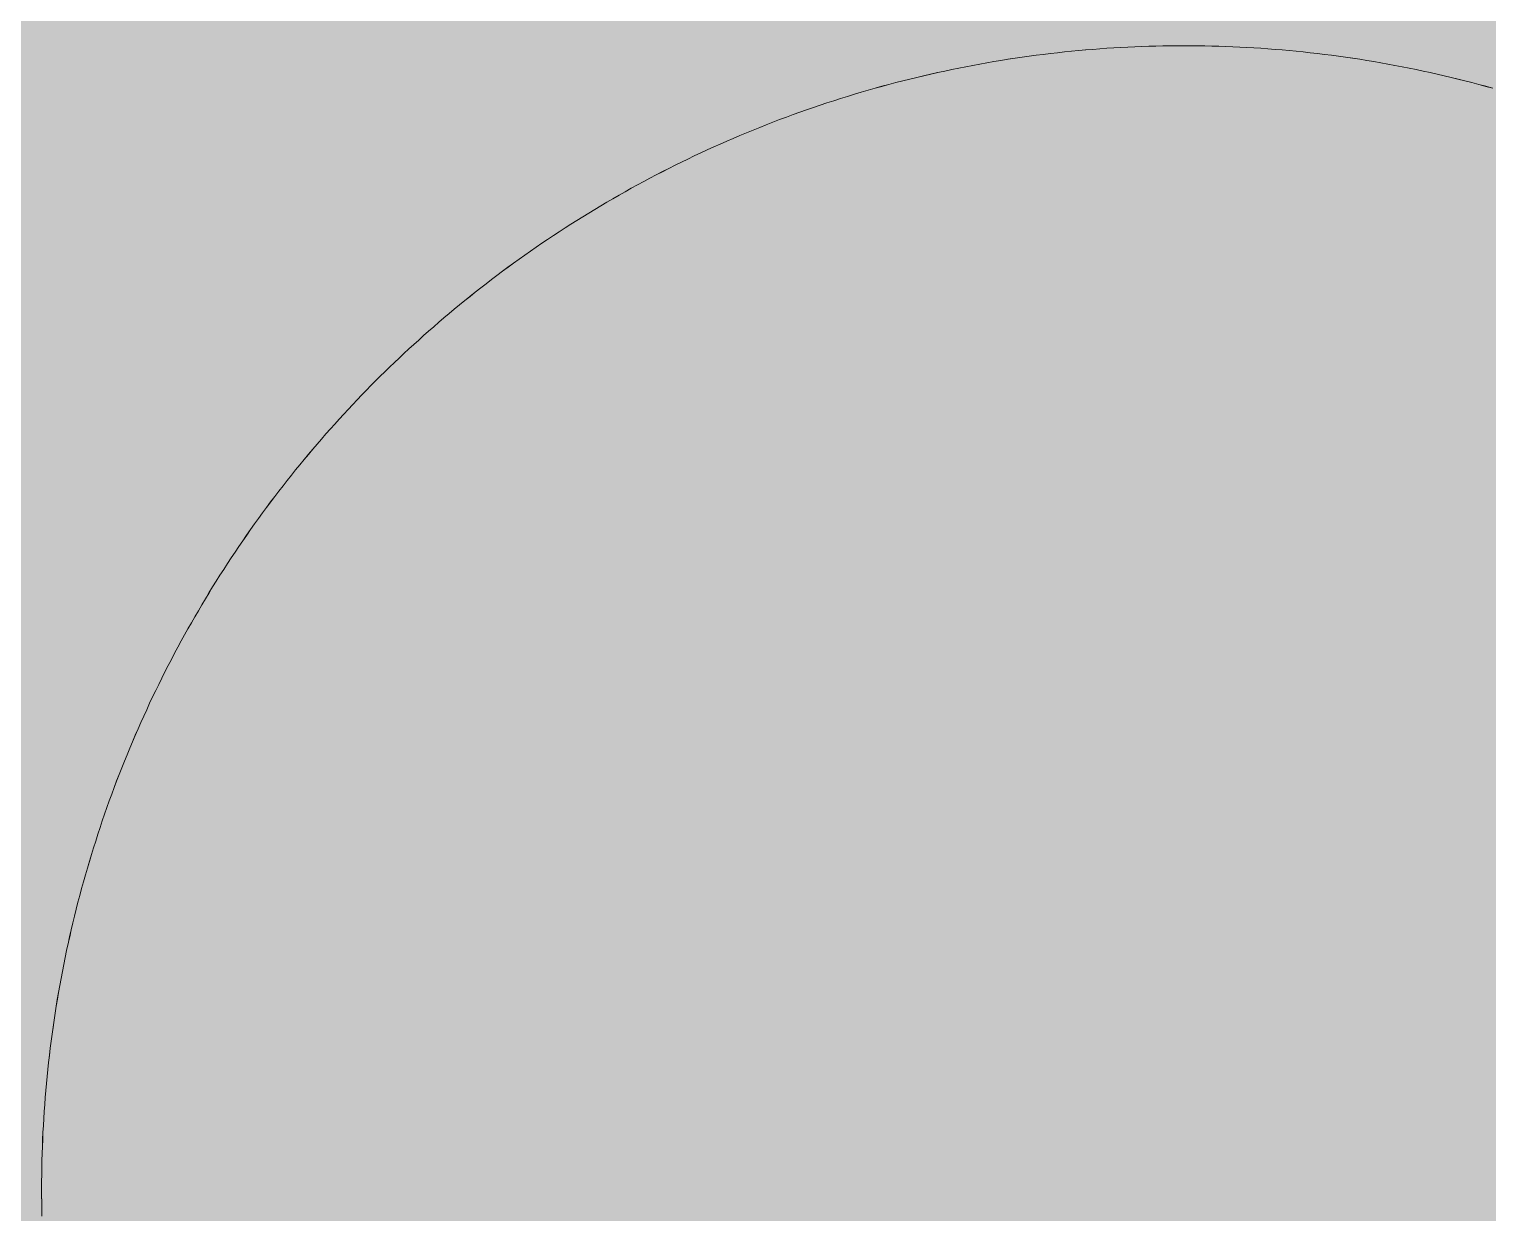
# Model space of a CAD drawing. Header units: millimetres. Extents: x 5622 to 8918, y 2044 to 6634.
# Drawn here: x 8590.277 to 8594.428, y 5286.257 to 5289.623 of the extents above; entities that cross this region are included whole.
import ezdxf

# ---------------------------------------------------------------- set-up
doc = ezdxf.new("R2010")
doc.units = ezdxf.units.MM
doc.linetypes.add('NASCOSTA', pattern=[9.525, 6.35, -3.175])
for name, color, linetype, lineweight in [('F_ARREDI', 7, 'Continuous', 5), ('F_FERRAMENTA', 253, 'Continuous', 5), ('F_MULTI laminato OPACO_retino', 1, 'Continuous', 5), ('F_Proiezioni', 253, 'NASCOSTA', 9)]:
    doc.layers.add(name, color=color, linetype=linetype, lineweight=lineweight)

# ---------------------------------------------------------------- blocks, each defined once
blk = doc.blocks.new("LIBRERIA_ingresso-living_sez._B.B'")
at = {"layer": 'F_MULTI laminato OPACO_retino', "true_color": 0x636466}
h = blk.add_hatch(color=251, dxfattribs=at)
h.dxf.hatch_style = 1
h.paths.add_polyline_path([(41313.1315, 11071.1262), (41913.1315, 11071.1262), (41913.1315, 13145.6262), (41313.1315, 13145.6262)])
at = {"layer": 'F_MULTI laminato OPACO_retino', "true_color": 0x939598}
h = blk.add_hatch(color=252, dxfattribs=at)
h.dxf.hatch_style = 1
h.paths.add_polyline_path([(41313.1315, 13145.6262), (41613.1315, 13145.6262), (41613.1315, 11071.1262), (41313.1315, 11071.1262)])
at = {"layer": 'F_Proiezioni', "color": 1}
for p, q in [((41588.7919, 12696.8581), (41588.812, 12696.8601)), ((41588.812, 12696.8601), (41588.832, 12696.8621)), ((41588.832, 12696.8621), (41588.8521, 12696.8639)), ((41588.8521, 12696.8639), (41588.8722, 12696.8655)), ((41588.8722, 12696.8655), (41588.8922, 12696.8671)), ((41588.8922, 12696.8671), (41588.9123, 12696.8685)), ((41588.9123, 12696.8685), (41588.9323, 12696.8698)), ((41588.9323, 12696.8698), (41588.9523, 12696.871)), ((41588.9523, 12696.871), (41588.9723, 12696.872)), ((41588.9723, 12696.872), (41588.9923, 12696.8729)), ((41588.9923, 12696.8729), (41589.0123, 12696.8737)), ((41589.0123, 12696.8737), (41589.0322, 12696.8744)), ((41589.0322, 12696.8744), (41589.0521, 12696.875)), ((41589.0521, 12696.875), (41589.072, 12696.8754)), ((41589.072, 12696.8754), (41589.0919, 12696.8757)), ((41589.0919, 12696.8757), (41589.1117, 12696.8759)), ((41589.1117, 12696.8759), (41589.1315, 12696.8759)), ((41589.1513, 12696.8759), (41589.1315, 12696.8759)), ((41589.1712, 12696.8757), (41589.1513, 12696.8759)), ((41589.191, 12696.8754), (41589.1712, 12696.8757)), ((41589.2109, 12696.875), (41589.191, 12696.8754)), ((41589.2309, 12696.8744), (41589.2109, 12696.875)), ((41589.2508, 12696.8737), (41589.2309, 12696.8744)), ((41589.2708, 12696.8729), (41589.2508, 12696.8737)), ((41589.2907, 12696.872), (41589.2708, 12696.8729)), ((41589.3107, 12696.871), (41589.2907, 12696.872)), ((41589.3307, 12696.8698), (41589.3107, 12696.871)), ((41589.3508, 12696.8685), (41589.3307, 12696.8698)), ((41589.3708, 12696.8671), (41589.3508, 12696.8685)), ((41589.3909, 12696.8655), (41589.3708, 12696.8671)), ((41589.4109, 12696.8639), (41589.3909, 12696.8655)), ((41589.431, 12696.8621), (41589.4109, 12696.8639)), ((41589.4511, 12696.8601), (41589.431, 12696.8621)), ((41589.4712, 12696.8581), (41589.4511, 12696.8601)), ((41588.5109, 12696.8161), (41588.5309, 12696.82)), ((41588.5309, 12696.82), (41588.5509, 12696.8237)), ((41588.5509, 12696.8237), (41588.5709, 12696.8272)), ((41588.5709, 12696.8272), (41588.591, 12696.8307)), ((41588.591, 12696.8307), (41588.6111, 12696.834)), ((41588.6111, 12696.834), (41588.6311, 12696.8372)), ((41588.6311, 12696.8372), (41588.6512, 12696.8402)), ((41588.6512, 12696.8402), (41588.6713, 12696.8432)), ((41588.6713, 12696.8432), (41588.6914, 12696.846)), ((41588.6914, 12696.846), (41588.7115, 12696.8486)), ((41588.7115, 12696.8486), (41588.7316, 12696.8512)), ((41588.7316, 12696.8512), (41588.7517, 12696.8536)), ((41588.7517, 12696.8536), (41588.7718, 12696.8559)), ((41588.7718, 12696.8559), (41588.7919, 12696.8581)), ((41589.4913, 12696.8559), (41589.4712, 12696.8581)), ((41589.5114, 12696.8536), (41589.4913, 12696.8559)), ((41589.5315, 12696.8512), (41589.5114, 12696.8536)), ((41589.5516, 12696.8486), (41589.5315, 12696.8512)), ((41589.5717, 12696.846), (41589.5516, 12696.8486)), ((41589.5918, 12696.8432), (41589.5717, 12696.846)), ((41589.6118, 12696.8402), (41589.5918, 12696.8432)), ((41589.6319, 12696.8372), (41589.6118, 12696.8402)), ((41589.652, 12696.834), (41589.6319, 12696.8372)), ((41589.6721, 12696.8307), (41589.652, 12696.834)), ((41589.6921, 12696.8272), (41589.6721, 12696.8307)), ((41589.7121, 12696.8237), (41589.6921, 12696.8272)), ((41589.7322, 12696.82), (41589.7121, 12696.8237)), ((41589.7522, 12696.8161), (41589.7322, 12696.82)), ((41588.3317, 12696.776), (41588.3515, 12696.7809)), ((41588.3515, 12696.7809), (41588.3714, 12696.7858)), ((41588.3714, 12696.7858), (41588.3912, 12696.7905)), ((41588.3912, 12696.7905), (41588.4111, 12696.7951)), ((41588.4111, 12696.7951), (41588.431, 12696.7996)), ((41588.431, 12696.7996), (41588.451, 12696.8039)), ((41588.451, 12696.8039), (41588.4709, 12696.8081)), ((41588.4709, 12696.8081), (41588.4909, 12696.8122)), ((41588.4909, 12696.8122), (41588.5109, 12696.8161)), ((41589.7722, 12696.8122), (41589.7522, 12696.8161)), ((41589.7921, 12696.8081), (41589.7722, 12696.8122)), ((41589.8121, 12696.8039), (41589.7921, 12696.8081)), ((41589.832, 12696.7996), (41589.8121, 12696.8039)), ((41589.8519, 12696.7951), (41589.832, 12696.7996)), ((41589.8718, 12696.7905), (41589.8519, 12696.7951)), ((41589.8917, 12696.7858), (41589.8718, 12696.7905)), ((41589.9115, 12696.7809), (41589.8917, 12696.7858)), ((41589.9313, 12696.776), (41589.9115, 12696.7809)), ((41588.1744, 12696.7318), (41588.194, 12696.7377)), ((41588.194, 12696.7377), (41588.2135, 12696.7436)), ((41588.2135, 12696.7436), (41588.2332, 12696.7493)), ((41588.2332, 12696.7493), (41588.2528, 12696.7549)), ((41588.2528, 12696.7549), (41588.2725, 12696.7603)), ((41588.2725, 12696.7603), (41588.2922, 12696.7657)), ((41588.2922, 12696.7657), (41588.3119, 12696.7709)), ((41588.3119, 12696.7709), (41588.3317, 12696.776)), ((41589.9511, 12696.7709), (41589.9313, 12696.776)), ((41589.9709, 12696.7657), (41589.9511, 12696.7709)), ((41589.9906, 12696.7603), (41589.9709, 12696.7657)), ((41590.0103, 12696.7549), (41589.9906, 12696.7603)), ((41588.0581, 12696.6935), (41588.0774, 12696.7002)), ((41588.0774, 12696.7002), (41588.0967, 12696.7067)), ((41588.0967, 12696.7067), (41588.1161, 12696.7132)), ((41588.1161, 12696.7132), (41588.1355, 12696.7195)), ((41588.1355, 12696.7195), (41588.1549, 12696.7257)), ((41588.1549, 12696.7257), (41588.1744, 12696.7318)), ((41587.9435, 12696.651), (41587.9625, 12696.6584)), ((41587.9625, 12696.6584), (41587.9815, 12696.6656)), ((41587.9815, 12696.6656), (41588.0006, 12696.6728)), ((41588.0006, 12696.6728), (41588.0197, 12696.6798)), ((41588.0197, 12696.6798), (41588.0389, 12696.6867)), ((41588.0389, 12696.6867), (41588.0581, 12696.6935)), ((41587.8309, 12696.6043), (41587.8495, 12696.6124)), ((41587.8495, 12696.6124), (41587.8682, 12696.6203)), ((41587.8682, 12696.6203), (41587.8869, 12696.6282)), ((41587.8869, 12696.6282), (41587.9057, 12696.6359)), ((41587.9057, 12696.6359), (41587.9246, 12696.6435)), ((41587.9246, 12696.6435), (41587.9435, 12696.651)), ((41587.7387, 12696.5623), (41587.757, 12696.571)), ((41587.757, 12696.571), (41587.7754, 12696.5795)), ((41587.7754, 12696.5795), (41587.7938, 12696.5879)), ((41587.7938, 12696.5879), (41587.8123, 12696.5962)), ((41587.8123, 12696.5962), (41587.8309, 12696.6043)), ((41587.6661, 12696.5268), (41587.6842, 12696.5358)), ((41587.6842, 12696.5358), (41587.7023, 12696.5448)), ((41587.7023, 12696.5448), (41587.7204, 12696.5536)), ((41587.7204, 12696.5536), (41587.7387, 12696.5623)), ((41587.577, 12696.48), (41587.5947, 12696.4896)), ((41587.5947, 12696.4896), (41587.6124, 12696.499)), ((41587.6124, 12696.499), (41587.6303, 12696.5084)), ((41587.6303, 12696.5084), (41587.6482, 12696.5176)), ((41587.6482, 12696.5176), (41587.6661, 12696.5268)), ((41587.507, 12696.4408), (41587.5244, 12696.4507)), ((41587.5244, 12696.4507), (41587.5418, 12696.4606)), ((41587.5418, 12696.4606), (41587.5594, 12696.4703)), ((41587.5594, 12696.4703), (41587.577, 12696.48)), ((41587.4383, 12696.4), (41587.4553, 12696.4103)), ((41587.4553, 12696.4103), (41587.4725, 12696.4206)), ((41587.4725, 12696.4206), (41587.4897, 12696.4307)), ((41587.4897, 12696.4307), (41587.507, 12696.4408)), ((41587.3709, 12696.3577), (41587.3876, 12696.3684)), ((41587.3876, 12696.3684), (41587.4044, 12696.379)), ((41587.4044, 12696.379), (41587.4213, 12696.3896)), ((41587.4213, 12696.3896), (41587.4383, 12696.4)), ((41587.3048, 12696.314), (41587.3212, 12696.3251)), ((41587.3212, 12696.3251), (41587.3377, 12696.336)), ((41587.3377, 12696.336), (41587.3542, 12696.3469)), ((41587.3542, 12696.3469), (41587.3709, 12696.3577)), ((41587.2403, 12696.269), (41587.2563, 12696.2804)), ((41587.2563, 12696.2804), (41587.2724, 12696.2917)), ((41587.2724, 12696.2917), (41587.2886, 12696.3029)), ((41587.2886, 12696.3029), (41587.3048, 12696.314)), ((41587.1928, 12696.2343), (41587.2085, 12696.246)), ((41587.2085, 12696.246), (41587.2243, 12696.2575)), ((41587.2243, 12696.2575), (41587.2403, 12696.269)), ((41587.1308, 12696.1871), (41587.1462, 12696.199)), ((41587.1462, 12696.199), (41587.1616, 12696.2109)), ((41587.1616, 12696.2109), (41587.1772, 12696.2226)), ((41587.1772, 12696.2226), (41587.1928, 12696.2343)), ((41587.0854, 12696.1509), (41587.1004, 12696.163)), ((41587.1004, 12696.163), (41587.1156, 12696.1751)), ((41587.1156, 12696.1751), (41587.1308, 12696.1871)), ((41587.0261, 12696.1017), (41587.0408, 12696.1141)), ((41587.0408, 12696.1141), (41587.0555, 12696.1264)), ((41587.0555, 12696.1264), (41587.0704, 12696.1387)), ((41587.0704, 12696.1387), (41587.0854, 12696.1509)), ((41586.9828, 12696.0642), (41586.9971, 12696.0768)), ((41586.9971, 12696.0768), (41587.0116, 12696.0893)), ((41587.0116, 12696.0893), (41587.0261, 12696.1017)), ((41586.9403, 12696.0261), (41586.9544, 12696.0389)), ((41586.9544, 12696.0389), (41586.9685, 12696.0516)), ((41586.9685, 12696.0516), (41586.9828, 12696.0642)), ((41586.8988, 12695.9876), (41586.9126, 12696.0005)), ((41586.9126, 12696.0005), (41586.9264, 12696.0134)), ((41586.9264, 12696.0134), (41586.9403, 12696.0261)), ((41586.845, 12695.9356), (41586.8583, 12695.9486)), ((41586.8583, 12695.9486), (41586.8717, 12695.9617)), ((41586.8717, 12695.9617), (41586.8852, 12695.9747)), ((41586.8852, 12695.9747), (41586.8988, 12695.9876)), ((41586.8056, 12695.8959), (41586.8187, 12695.9092)), ((41586.8187, 12695.9092), (41586.8318, 12695.9224)), ((41586.8318, 12695.9224), (41586.845, 12695.9356)), ((41586.7668, 12695.8554), (41586.7797, 12695.869)), ((41586.7797, 12695.869), (41586.7926, 12695.8825)), ((41586.7926, 12695.8825), (41586.8056, 12695.8959)), ((41586.7284, 12695.8139), (41586.7411, 12695.8278)), ((41586.7411, 12695.8278), (41586.7539, 12695.8416)), ((41586.7539, 12695.8416), (41586.7668, 12695.8554)), ((41586.6905, 12695.7716), (41586.7031, 12695.7858)), ((41586.7031, 12695.7858), (41586.7157, 12695.7999)), ((41586.7157, 12695.7999), (41586.7284, 12695.8139)), ((41586.6532, 12695.7283), (41586.6656, 12695.7428)), ((41586.6656, 12695.7428), (41586.678, 12695.7572)), ((41586.678, 12695.7572), (41586.6905, 12695.7716)), ((41586.6165, 12695.6843), (41586.6286, 12695.699)), ((41586.6286, 12695.699), (41586.6409, 12695.7137)), ((41586.6409, 12695.7137), (41586.6532, 12695.7283)), ((41586.5923, 12695.6544), (41586.6044, 12695.6694)), ((41586.6044, 12695.6694), (41586.6165, 12695.6843)), ((41586.5567, 12695.609), (41586.5685, 12695.6242)), ((41586.5685, 12695.6242), (41586.5804, 12695.6394)), ((41586.5804, 12695.6394), (41586.5923, 12695.6544)), ((41586.5217, 12695.5627), (41586.5332, 12695.5782)), ((41586.5332, 12695.5782), (41586.5449, 12695.5936)), ((41586.5449, 12695.5936), (41586.5567, 12695.609)), ((41586.4987, 12695.5314), (41586.5101, 12695.5471)), ((41586.5101, 12695.5471), (41586.5217, 12695.5627)), ((41586.4649, 12695.4838), (41586.4761, 12695.4997)), ((41586.4761, 12695.4997), (41586.4874, 12695.5156)), ((41586.4874, 12695.5156), (41586.4987, 12695.5314)), ((41586.4319, 12695.4354), (41586.4428, 12695.4516)), ((41586.4428, 12695.4516), (41586.4538, 12695.4678)), ((41586.4538, 12695.4678), (41586.4649, 12695.4838)), ((41586.4103, 12695.4028), (41586.421, 12695.4192)), ((41586.421, 12695.4192), (41586.4319, 12695.4354)), ((41586.3785, 12695.3532), (41586.389, 12695.3698)), ((41586.389, 12695.3698), (41586.3996, 12695.3863)), ((41586.3996, 12695.3863), (41586.4103, 12695.4028)), ((41586.3578, 12695.3198), (41586.3681, 12695.3365)), ((41586.3681, 12695.3365), (41586.3785, 12695.3532)), ((41586.3275, 12695.269), (41586.3375, 12695.286)), ((41586.3375, 12695.286), (41586.3476, 12695.3029)), ((41586.3476, 12695.3029), (41586.3578, 12695.3198)), ((41586.3077, 12695.2348), (41586.3175, 12695.2519)), ((41586.3175, 12695.2519), (41586.3275, 12695.269)), ((41586.2788, 12695.1829), (41586.2883, 12695.2003)), ((41586.2883, 12695.2003), (41586.298, 12695.2176)), ((41586.298, 12695.2176), (41586.3077, 12695.2348)), ((41586.26, 12695.148), (41586.2693, 12695.1655)), ((41586.2693, 12695.1655), (41586.2788, 12695.1829)), ((41586.2416, 12695.1128), (41586.2508, 12695.1304)), ((41586.2508, 12695.1304), (41586.26, 12695.148)), ((41586.2148, 12695.0595), (41586.2236, 12695.0773)), ((41586.2236, 12695.0773), (41586.2326, 12695.0951)), ((41586.2326, 12695.0951), (41586.2416, 12695.1128)), ((41586.1974, 12695.0236), (41586.2061, 12695.0416)), ((41586.2061, 12695.0416), (41586.2148, 12695.0595)), ((41586.1805, 12694.9875), (41586.1889, 12695.0056)), ((41586.1889, 12695.0056), (41586.1974, 12695.0236)), ((41586.1559, 12694.9328), (41586.164, 12694.9511)), ((41586.164, 12694.9511), (41586.1722, 12694.9693)), ((41586.1722, 12694.9693), (41586.1805, 12694.9875)), ((41586.14, 12694.8961), (41586.1479, 12694.9145)), ((41586.1479, 12694.9145), (41586.1559, 12694.9328)), ((41586.1246, 12694.8592), (41586.1323, 12694.8777)), ((41586.1323, 12694.8777), (41586.14, 12694.8961)), ((41586.1096, 12694.822), (41586.1171, 12694.8406)), ((41586.1171, 12694.8406), (41586.1246, 12694.8592)), ((41586.0951, 12694.7846), (41586.1023, 12694.8033)), ((41586.1023, 12694.8033), (41586.1096, 12694.822)), ((41586.0742, 12694.7281), (41586.081, 12694.747)), ((41586.081, 12694.747), (41586.088, 12694.7658)), ((41586.088, 12694.7658), (41586.0951, 12694.7846)), ((41586.0608, 12694.6902), (41586.0674, 12694.7092)), ((41586.0674, 12694.7092), (41586.0742, 12694.7281)), ((41586.0478, 12694.6521), (41586.0542, 12694.6712)), ((41586.0542, 12694.6712), (41586.0608, 12694.6902)), ((41586.0354, 12694.6138), (41586.0415, 12694.633)), ((41586.0415, 12694.633), (41586.0478, 12694.6521)), ((41586.0233, 12694.5754), (41586.0293, 12694.5946)), ((41586.0293, 12694.5946), (41586.0354, 12694.6138)), ((41586.0062, 12694.5174), (41586.0118, 12694.5368)), ((41586.0118, 12694.5368), (41586.0175, 12694.5561)), ((41586.0175, 12694.5561), (41586.0233, 12694.5754)), ((41585.9954, 12694.4786), (41586.0008, 12694.498)), ((41586.0008, 12694.498), (41586.0062, 12694.5174)), ((41585.9851, 12694.4396), (41585.9902, 12694.4591)), ((41585.9902, 12694.4591), (41585.9954, 12694.4786)), ((41585.9752, 12694.4005), (41585.9801, 12694.4201)), ((41585.9801, 12694.4201), (41585.9851, 12694.4396)), ((41585.9658, 12694.3613), (41585.9704, 12694.3809)), ((41585.9704, 12694.3809), (41585.9752, 12694.4005)), ((41585.9569, 12694.3219), (41585.9613, 12694.3416)), ((41585.9613, 12694.3416), (41585.9658, 12694.3613)), ((41585.9485, 12694.2825), (41585.9527, 12694.3022)), ((41585.9527, 12694.3022), (41585.9569, 12694.3219)), ((41585.9406, 12694.2429), (41585.9445, 12694.2627)), ((41585.9445, 12694.2627), (41585.9485, 12694.2825)), ((41585.9332, 12694.2033), (41585.9369, 12694.2231)), ((41585.9369, 12694.2231), (41585.9406, 12694.2429)), ((41585.9231, 12694.1438), (41585.9263, 12694.1636)), ((41585.9263, 12694.1636), (41585.9297, 12694.1835)), ((41585.9297, 12694.1835), (41585.9332, 12694.2033)), ((41585.9169, 12694.104), (41585.9199, 12694.1239)), ((41585.9199, 12694.1239), (41585.9231, 12694.1438)), ((41585.9112, 12694.0641), (41585.914, 12694.084)), ((41585.914, 12694.084), (41585.9169, 12694.104)), ((41585.9061, 12694.0243), (41585.9086, 12694.0442)), ((41585.9086, 12694.0442), (41585.9112, 12694.0641)), ((41585.9014, 12693.9844), (41585.9037, 12694.0043)), ((41585.9037, 12694.0043), (41585.9061, 12694.0243)), ((41585.8972, 12693.9444), (41585.8993, 12693.9644)), ((41585.8993, 12693.9644), (41585.9014, 12693.9844)), ((41585.8935, 12693.9045), (41585.8953, 12693.9245)), ((41585.8953, 12693.9245), (41585.8972, 12693.9444)), ((41585.8904, 12693.8646), (41585.8919, 12693.8846)), ((41585.8919, 12693.8846), (41585.8935, 12693.9045)), ((41585.8877, 12693.8247), (41585.8889, 12693.8447)), ((41585.8889, 12693.8447), (41585.8904, 12693.8646)), ((41585.8854, 12693.7849), (41585.8865, 12693.8048)), ((41585.8865, 12693.8048), (41585.8877, 12693.8247)), ((41585.8837, 12693.7451), (41585.8845, 12693.765)), ((41585.8845, 12693.765), (41585.8854, 12693.7849)), ((41585.8825, 12693.7053), (41585.8831, 12693.7252)), ((41585.8831, 12693.7252), (41585.8837, 12693.7451)), ((41585.8816, 12693.6458), (41585.8818, 12693.6656)), ((41585.8818, 12693.6656), (41585.8821, 12693.6854)), ((41585.8821, 12693.6854), (41585.8825, 12693.7053)), ((41585.8815, 12693.6259), (41585.8816, 12693.6458)), ((41585.8816, 12693.6061), (41585.8815, 12693.6259)), ((41585.8818, 12693.5862), (41585.8816, 12693.6061)), ((41585.8821, 12693.5664), (41585.8818, 12693.5862)), ((41585.8825, 12693.5465), (41585.8821, 12693.5664))]:
    blk.add_line(p, q, dxfattribs=at)

msp = doc.modelspace()

# ---------------------------------------------------------------- linework, layer by layer
at = {"layer": 'F_FERRAMENTA', "linetype": 'NASCOSTA'}
for p, q in [((8593.1226, 5289.5465), (8593.1427, 5289.5492)), ((8593.1427, 5289.5492), (8593.1628, 5289.5517)), ((8593.1628, 5289.5517), (8593.1829, 5289.5542)), ((8593.1829, 5289.5542), (8593.203, 5289.5565)), ((8593.203, 5289.5565), (8593.2231, 5289.5586)), ((8593.2231, 5289.5586), (8593.2432, 5289.5607)), ((8593.2432, 5289.5607), (8593.2633, 5289.5626)), ((8593.2633, 5289.5626), (8593.2834, 5289.5644)), ((8593.2834, 5289.5644), (8593.3034, 5289.5661)), ((8593.3034, 5289.5661), (8593.3235, 5289.5676)), ((8593.3235, 5289.5676), (8593.3435, 5289.569)), ((8593.3435, 5289.569), (8593.3636, 5289.5703)), ((8593.3636, 5289.5703), (8593.3836, 5289.5715)), ((8593.3836, 5289.5715), (8593.4036, 5289.5726)), ((8593.4036, 5289.5726), (8593.4235, 5289.5735)), ((8593.4235, 5289.5735), (8593.4435, 5289.5743)), ((8593.4435, 5289.5743), (8593.4634, 5289.575)), ((8593.4634, 5289.575), (8593.4834, 5289.5755)), ((8593.4834, 5289.5755), (8593.5033, 5289.5759)), ((8593.5033, 5289.5759), (8593.5231, 5289.5763)), ((8593.5231, 5289.5763), (8593.543, 5289.5764)), ((8593.543, 5289.5764), (8593.5628, 5289.5765)), ((8593.5826, 5289.5764), (8593.5628, 5289.5765)), ((8593.6024, 5289.5763), (8593.5826, 5289.5764)), ((8593.6223, 5289.5759), (8593.6024, 5289.5763)), ((8593.6422, 5289.5755), (8593.6223, 5289.5759)), ((8593.6621, 5289.575), (8593.6422, 5289.5755)), ((8593.682, 5289.5743), (8593.6621, 5289.575)), ((8593.702, 5289.5735), (8593.682, 5289.5743)), ((8593.722, 5289.5726), (8593.702, 5289.5735)), ((8593.742, 5289.5715), (8593.722, 5289.5726)), ((8593.762, 5289.5703), (8593.742, 5289.5715)), ((8593.782, 5289.569), (8593.762, 5289.5703)), ((8593.8021, 5289.5676), (8593.782, 5289.569)), ((8593.8221, 5289.5661), (8593.8021, 5289.5676)), ((8593.8422, 5289.5644), (8593.8221, 5289.5661)), ((8593.8623, 5289.5626), (8593.8422, 5289.5644)), ((8593.8823, 5289.5607), (8593.8623, 5289.5626)), ((8593.9024, 5289.5586), (8593.8823, 5289.5607)), ((8593.9225, 5289.5565), (8593.9024, 5289.5586)), ((8593.9426, 5289.5542), (8593.9225, 5289.5565)), ((8593.9627, 5289.5517), (8593.9426, 5289.5542)), ((8593.9828, 5289.5492), (8593.9627, 5289.5517)), ((8594.0029, 5289.5465), (8593.9828, 5289.5492)), ((8592.8822, 5289.5044), (8592.9022, 5289.5086)), ((8592.9022, 5289.5086), (8592.9221, 5289.5127)), ((8592.9221, 5289.5127), (8592.9421, 5289.5167)), ((8592.9421, 5289.5167), (8592.9621, 5289.5205)), ((8592.9621, 5289.5205), (8592.9822, 5289.5242)), ((8592.9822, 5289.5242), (8593.0022, 5289.5278)), ((8593.0022, 5289.5278), (8593.0222, 5289.5312)), ((8593.0222, 5289.5312), (8593.0423, 5289.5345)), ((8593.0423, 5289.5345), (8593.0624, 5289.5377)), ((8593.0624, 5289.5377), (8593.0825, 5289.5408)), ((8593.0825, 5289.5408), (8593.1025, 5289.5437)), ((8593.1025, 5289.5437), (8593.1226, 5289.5465)), ((8594.023, 5289.5437), (8594.0029, 5289.5465)), ((8594.0431, 5289.5408), (8594.023, 5289.5437)), ((8594.0632, 5289.5377), (8594.0431, 5289.5408)), ((8594.0832, 5289.5345), (8594.0632, 5289.5377)), ((8594.1033, 5289.5312), (8594.0832, 5289.5345)), ((8594.1234, 5289.5278), (8594.1033, 5289.5312)), ((8594.1434, 5289.5242), (8594.1234, 5289.5278)), ((8594.1634, 5289.5205), (8594.1434, 5289.5242)), ((8594.1834, 5289.5167), (8594.1634, 5289.5205)), ((8594.2034, 5289.5127), (8594.1834, 5289.5167)), ((8594.2234, 5289.5086), (8594.2034, 5289.5127)), ((8594.2433, 5289.5044), (8594.2234, 5289.5086)), ((8592.7037, 5289.4609), (8592.7234, 5289.4662)), ((8592.7234, 5289.4662), (8592.7432, 5289.4714)), ((8592.7432, 5289.4714), (8592.763, 5289.4765)), ((8592.763, 5289.4765), (8592.7828, 5289.4815)), ((8592.7828, 5289.4815), (8592.8026, 5289.4863)), ((8592.8026, 5289.4863), (8592.8225, 5289.491)), ((8592.8225, 5289.491), (8592.8424, 5289.4956)), ((8592.8424, 5289.4956), (8592.8623, 5289.5001)), ((8592.8623, 5289.5001), (8592.8822, 5289.5044)), ((8594.2633, 5289.5001), (8594.2433, 5289.5044)), ((8594.2832, 5289.4956), (8594.2633, 5289.5001)), ((8594.3031, 5289.491), (8594.2832, 5289.4956)), ((8594.3229, 5289.4863), (8594.3031, 5289.491)), ((8594.3428, 5289.4815), (8594.3229, 5289.4863)), ((8594.3626, 5289.4765), (8594.3428, 5289.4815)), ((8594.3824, 5289.4714), (8594.3626, 5289.4765)), ((8594.4021, 5289.4662), (8594.3824, 5289.4714)), ((8594.4218, 5289.4609), (8594.4021, 5289.4662)), ((8592.5667, 5289.42), (8592.5862, 5289.4262)), ((8592.5862, 5289.4262), (8592.6057, 5289.4323)), ((8592.6057, 5289.4323), (8592.6252, 5289.4383)), ((8592.6252, 5289.4383), (8592.6448, 5289.4441)), ((8592.6448, 5289.4441), (8592.6644, 5289.4498)), ((8592.6644, 5289.4498), (8592.684, 5289.4554)), ((8592.684, 5289.4554), (8592.7037, 5289.4609)), ((8594.4415, 5289.4554), (8594.4218, 5289.4609)), ((8592.4509, 5289.3804), (8592.4701, 5289.3873)), ((8592.4701, 5289.3873), (8592.4893, 5289.3941)), ((8592.4893, 5289.3941), (8592.5086, 5289.4007)), ((8592.5086, 5289.4007), (8592.5279, 5289.4073)), ((8592.5279, 5289.4073), (8592.5473, 5289.4137)), ((8592.5473, 5289.4137), (8592.5667, 5289.42)), ((8592.337, 5289.3365), (8592.3558, 5289.3441)), ((8592.3558, 5289.3441), (8592.3747, 5289.3516)), ((8592.3747, 5289.3516), (8592.3937, 5289.3589)), ((8592.3937, 5289.3589), (8592.4127, 5289.3662)), ((8592.4127, 5289.3662), (8592.4318, 5289.3733)), ((8592.4318, 5289.3733), (8592.4509, 5289.3804)), ((8592.2436, 5289.2967), (8592.2621, 5289.3049)), ((8592.2621, 5289.3049), (8592.2807, 5289.3129)), ((8592.2807, 5289.3129), (8592.2994, 5289.3209)), ((8592.2994, 5289.3209), (8592.3182, 5289.3287)), ((8592.3182, 5289.3287), (8592.337, 5289.3365)), ((8592.1517, 5289.2542), (8592.1699, 5289.2629)), ((8592.1699, 5289.2629), (8592.1882, 5289.2715)), ((8592.1882, 5289.2715), (8592.2066, 5289.28)), ((8592.2066, 5289.28), (8592.2251, 5289.2884)), ((8592.2251, 5289.2884), (8592.2436, 5289.2967)), ((8592.0615, 5289.2089), (8592.0794, 5289.2182)), ((8592.0794, 5289.2182), (8592.0974, 5289.2273)), ((8592.0974, 5289.2273), (8592.1154, 5289.2364)), ((8592.1154, 5289.2364), (8592.1335, 5289.2453)), ((8592.1335, 5289.2453), (8592.1517, 5289.2542)), ((8591.9906, 5289.1709), (8592.0082, 5289.1805)), ((8592.0082, 5289.1805), (8592.0259, 5289.1901)), ((8592.0259, 5289.1901), (8592.0437, 5289.1996)), ((8592.0437, 5289.1996), (8592.0615, 5289.2089)), ((8591.921, 5289.1313), (8591.9383, 5289.1413)), ((8591.9383, 5289.1413), (8591.9556, 5289.1513)), ((8591.9556, 5289.1513), (8591.9731, 5289.1611)), ((8591.9731, 5289.1611), (8591.9906, 5289.1709)), ((8591.8526, 5289.0901), (8591.8695, 5289.1005)), ((8591.8695, 5289.1005), (8591.8866, 5289.1109)), ((8591.8866, 5289.1109), (8591.9037, 5289.1211)), ((8591.9037, 5289.1211), (8591.921, 5289.1313)), ((8591.7855, 5289.0475), (8591.8021, 5289.0583)), ((8591.8021, 5289.0583), (8591.8188, 5289.069)), ((8591.8188, 5289.069), (8591.8357, 5289.0796)), ((8591.8357, 5289.0796), (8591.8526, 5289.0901)), ((8591.7198, 5289.0034), (8591.7361, 5289.0146)), ((8591.7361, 5289.0146), (8591.7525, 5289.0256)), ((8591.7525, 5289.0256), (8591.7689, 5289.0366)), ((8591.7689, 5289.0366), (8591.7855, 5289.0475)), ((8591.6556, 5288.958), (8591.6715, 5288.9695)), ((8591.6715, 5288.9695), (8591.6875, 5288.9809)), ((8591.6875, 5288.9809), (8591.7036, 5288.9922)), ((8591.7036, 5288.9922), (8591.7198, 5289.0034)), ((8591.6084, 5288.9232), (8591.624, 5288.9349)), ((8591.624, 5288.9349), (8591.6398, 5288.9465)), ((8591.6398, 5288.9465), (8591.6556, 5288.958)), ((8591.5468, 5288.8756), (8591.5621, 5288.8876)), ((8591.5621, 5288.8876), (8591.5774, 5288.8995)), ((8591.5774, 5288.8995), (8591.5929, 5288.9114)), ((8591.5929, 5288.9114), (8591.6084, 5288.9232)), ((8591.5016, 5288.8393), (8591.5166, 5288.8514)), ((8591.5166, 5288.8514), (8591.5317, 5288.8636)), ((8591.5317, 5288.8636), (8591.5468, 5288.8756)), ((8591.4428, 5288.7898), (8591.4574, 5288.8023)), ((8591.4574, 5288.8023), (8591.472, 5288.8147)), ((8591.472, 5288.8147), (8591.4868, 5288.827)), ((8591.4868, 5288.827), (8591.5016, 5288.8393)), ((8591.3998, 5288.7521), (8591.414, 5288.7647)), ((8591.414, 5288.7647), (8591.4284, 5288.7773)), ((8591.4284, 5288.7773), (8591.4428, 5288.7898)), ((8591.3576, 5288.7139), (8591.3716, 5288.7267)), ((8591.3716, 5288.7267), (8591.3856, 5288.7394)), ((8591.3856, 5288.7394), (8591.3998, 5288.7521)), ((8591.3165, 5288.6752), (8591.3301, 5288.6882)), ((8591.3301, 5288.6882), (8591.3438, 5288.7011)), ((8591.3438, 5288.7011), (8591.3576, 5288.7139)), ((8591.2631, 5288.623), (8591.2762, 5288.6361)), ((8591.2762, 5288.6361), (8591.2895, 5288.6492)), ((8591.2895, 5288.6492), (8591.3029, 5288.6622)), ((8591.3029, 5288.6622), (8591.3165, 5288.6752)), ((8591.2239, 5288.583), (8591.2369, 5288.5965)), ((8591.2369, 5288.5965), (8591.2499, 5288.6098)), ((8591.2499, 5288.6098), (8591.2631, 5288.623)), ((8591.1851, 5288.5422), (8591.198, 5288.5559)), ((8591.198, 5288.5559), (8591.2109, 5288.5695)), ((8591.2109, 5288.5695), (8591.2239, 5288.583)), ((8591.1469, 5288.5004), (8591.1596, 5288.5144)), ((8591.1596, 5288.5144), (8591.1724, 5288.5284)), ((8591.1724, 5288.5284), (8591.1851, 5288.5422)), ((8591.1092, 5288.4578), (8591.1217, 5288.4721)), ((8591.1217, 5288.4721), (8591.1343, 5288.4863)), ((8591.1343, 5288.4863), (8591.1469, 5288.5004)), ((8591.0721, 5288.4143), (8591.0844, 5288.4289)), ((8591.0844, 5288.4289), (8591.0968, 5288.4434)), ((8591.0968, 5288.4434), (8591.1092, 5288.4578)), ((8591.0477, 5288.3848), (8591.0599, 5288.3996)), ((8591.0599, 5288.3996), (8591.0721, 5288.4143)), ((8591.0116, 5288.3399), (8591.0236, 5288.355)), ((8591.0236, 5288.355), (8591.0356, 5288.3699)), ((8591.0356, 5288.3699), (8591.0477, 5288.3848)), ((8590.9762, 5288.2942), (8590.9879, 5288.3095)), ((8590.9879, 5288.3095), (8590.9997, 5288.3247)), ((8590.9997, 5288.3247), (8591.0116, 5288.3399)), ((8590.9414, 5288.2476), (8590.9529, 5288.2632)), ((8590.9529, 5288.2632), (8590.9645, 5288.2787)), ((8590.9645, 5288.2787), (8590.9762, 5288.2942)), ((8590.9186, 5288.2162), (8590.93, 5288.2319)), ((8590.93, 5288.2319), (8590.9414, 5288.2476)), ((8590.885, 5288.1683), (8590.8962, 5288.1843)), ((8590.8962, 5288.1843), (8590.9073, 5288.2003)), ((8590.9073, 5288.2003), (8590.9186, 5288.2162)), ((8590.8631, 5288.136), (8590.874, 5288.1522)), ((8590.874, 5288.1522), (8590.885, 5288.1683)), ((8590.8308, 5288.0869), (8590.8415, 5288.1033)), ((8590.8415, 5288.1033), (8590.8523, 5288.1197)), ((8590.8523, 5288.1197), (8590.8631, 5288.136)), ((8590.8098, 5288.0538), (8590.8203, 5288.0704)), ((8590.8203, 5288.0704), (8590.8308, 5288.0869)), ((8590.7789, 5288.0035), (8590.7891, 5288.0203)), ((8590.7891, 5288.0203), (8590.7994, 5288.0371)), ((8590.7994, 5288.0371), (8590.8098, 5288.0538)), ((8590.7587, 5287.9695), (8590.7687, 5287.9865)), ((8590.7687, 5287.9865), (8590.7789, 5288.0035)), ((8590.7292, 5287.9181), (8590.739, 5287.9353)), ((8590.739, 5287.9353), (8590.7488, 5287.9525)), ((8590.7488, 5287.9525), (8590.7587, 5287.9695)), ((8590.71, 5287.8835), (8590.7196, 5287.9008)), ((8590.7196, 5287.9008), (8590.7292, 5287.9181)), ((8590.682, 5287.831), (8590.6912, 5287.8485)), ((8590.6912, 5287.8485), (8590.7006, 5287.866)), ((8590.7006, 5287.866), (8590.71, 5287.8835)), ((8590.6638, 5287.7956), (8590.6729, 5287.8133)), ((8590.6729, 5287.8133), (8590.682, 5287.831)), ((8590.646, 5287.76), (8590.6549, 5287.7778)), ((8590.6549, 5287.7778), (8590.6638, 5287.7956)), ((8590.6201, 5287.7061), (8590.6287, 5287.7241)), ((8590.6287, 5287.7241), (8590.6373, 5287.7421)), ((8590.6373, 5287.7421), (8590.646, 5287.76)), ((8590.6034, 5287.6699), (8590.6117, 5287.688)), ((8590.6117, 5287.688), (8590.6201, 5287.7061)), ((8590.5871, 5287.6334), (8590.5952, 5287.6517)), ((8590.5952, 5287.6517), (8590.6034, 5287.6699)), ((8590.5713, 5287.5967), (8590.5791, 5287.6151)), ((8590.5791, 5287.6151), (8590.5871, 5287.6334)), ((8590.5483, 5287.5412), (8590.5558, 5287.5597)), ((8590.5558, 5287.5597), (8590.5635, 5287.5782)), ((8590.5635, 5287.5782), (8590.5713, 5287.5967)), ((8590.5336, 5287.5039), (8590.5409, 5287.5226)), ((8590.5409, 5287.5226), (8590.5483, 5287.5412)), ((8590.5192, 5287.4664), (8590.5263, 5287.4852)), ((8590.5263, 5287.4852), (8590.5336, 5287.5039)), ((8590.5054, 5287.4287), (8590.5123, 5287.4476)), ((8590.5123, 5287.4476), (8590.5192, 5287.4664)), ((8590.492, 5287.3908), (8590.4986, 5287.4097)), ((8590.4986, 5287.4097), (8590.5054, 5287.4287)), ((8590.4728, 5287.3335), (8590.4791, 5287.3527)), ((8590.4791, 5287.3527), (8590.4855, 5287.3717)), ((8590.4855, 5287.3717), (8590.492, 5287.3908)), ((8590.4605, 5287.2952), (8590.4666, 5287.3144)), ((8590.4666, 5287.3144), (8590.4728, 5287.3335)), ((8590.4488, 5287.2567), (8590.4546, 5287.2759)), ((8590.4546, 5287.2759), (8590.4605, 5287.2952)), ((8590.4375, 5287.218), (8590.4431, 5287.2373)), ((8590.4431, 5287.2373), (8590.4488, 5287.2567)), ((8590.4266, 5287.1791), (8590.432, 5287.1986)), ((8590.432, 5287.1986), (8590.4375, 5287.218)), ((8590.4163, 5287.1402), (8590.4214, 5287.1597)), ((8590.4214, 5287.1597), (8590.4266, 5287.1791)), ((8590.4017, 5287.0814), (8590.4064, 5287.101)), ((8590.4064, 5287.101), (8590.4113, 5287.1206)), ((8590.4113, 5287.1206), (8590.4163, 5287.1402)), ((8590.3926, 5287.0422), (8590.3971, 5287.0618)), ((8590.3971, 5287.0618), (8590.4017, 5287.0814)), ((8590.3839, 5287.0028), (8590.3882, 5287.0225)), ((8590.3882, 5287.0225), (8590.3926, 5287.0422)), ((8590.3758, 5286.9633), (8590.3798, 5286.983)), ((8590.3798, 5286.983), (8590.3839, 5287.0028)), ((8590.3681, 5286.9237), (8590.3719, 5286.9435)), ((8590.3719, 5286.9435), (8590.3758, 5286.9633)), ((8590.361, 5286.884), (8590.3645, 5286.9039)), ((8590.3645, 5286.9039), (8590.3681, 5286.9237)), ((8590.3543, 5286.8443), (8590.3576, 5286.8642)), ((8590.3576, 5286.8642), (8590.361, 5286.884)), ((8590.3482, 5286.8045), (8590.3512, 5286.8244)), ((8590.3512, 5286.8244), (8590.3543, 5286.8443)), ((8590.3425, 5286.7647), (8590.3453, 5286.7846)), ((8590.3453, 5286.7846), (8590.3482, 5286.8045)), ((8590.3373, 5286.7248), (8590.3398, 5286.7447)), ((8590.3398, 5286.7447), (8590.3425, 5286.7647)), ((8590.3326, 5286.6849), (8590.3349, 5286.7049)), ((8590.3349, 5286.7049), (8590.3373, 5286.7248)), ((8590.3266, 5286.625), (8590.3285, 5286.645)), ((8590.3285, 5286.645), (8590.3305, 5286.6649)), ((8590.3305, 5286.6649), (8590.3326, 5286.6849)), ((8590.3231, 5286.5851), (8590.3248, 5286.6051)), ((8590.3248, 5286.6051), (8590.3266, 5286.625)), ((8590.3202, 5286.5452), (8590.3216, 5286.5652)), ((8590.3216, 5286.5652), (8590.3231, 5286.5851)), ((8590.3177, 5286.5053), (8590.3189, 5286.5253)), ((8590.3189, 5286.5253), (8590.3202, 5286.5452)), ((8590.3158, 5286.4655), (8590.3167, 5286.4854)), ((8590.3167, 5286.4854), (8590.3177, 5286.5053)), ((8590.3143, 5286.4257), (8590.315, 5286.4456)), ((8590.315, 5286.4456), (8590.3158, 5286.4655)), ((8590.3133, 5286.386), (8590.3138, 5286.4058)), ((8590.3138, 5286.4058), (8590.3143, 5286.4257)), ((8590.3128, 5286.3463), (8590.313, 5286.3661)), ((8590.313, 5286.3661), (8590.3133, 5286.386)), ((8590.3128, 5286.3265), (8590.3128, 5286.3463)), ((8590.3128, 5286.3067), (8590.3128, 5286.3265)), ((8590.313, 5286.2868), (8590.3128, 5286.3067)), ((8590.3133, 5286.2669), (8590.313, 5286.2868)), ((8590.3138, 5286.247), (8590.3133, 5286.2669))]:
    msp.add_line(p, q, dxfattribs=at)

# ---------------------------------------------------------------- block references
at = {"layer": 'F_ARREDI'}
msp.add_blockref("LIBRERIA_ingresso-living_sez._B.B'", (-32995.5688, -7407.2995), dxfattribs=at)

doc.saveas('drawing.dxf')
